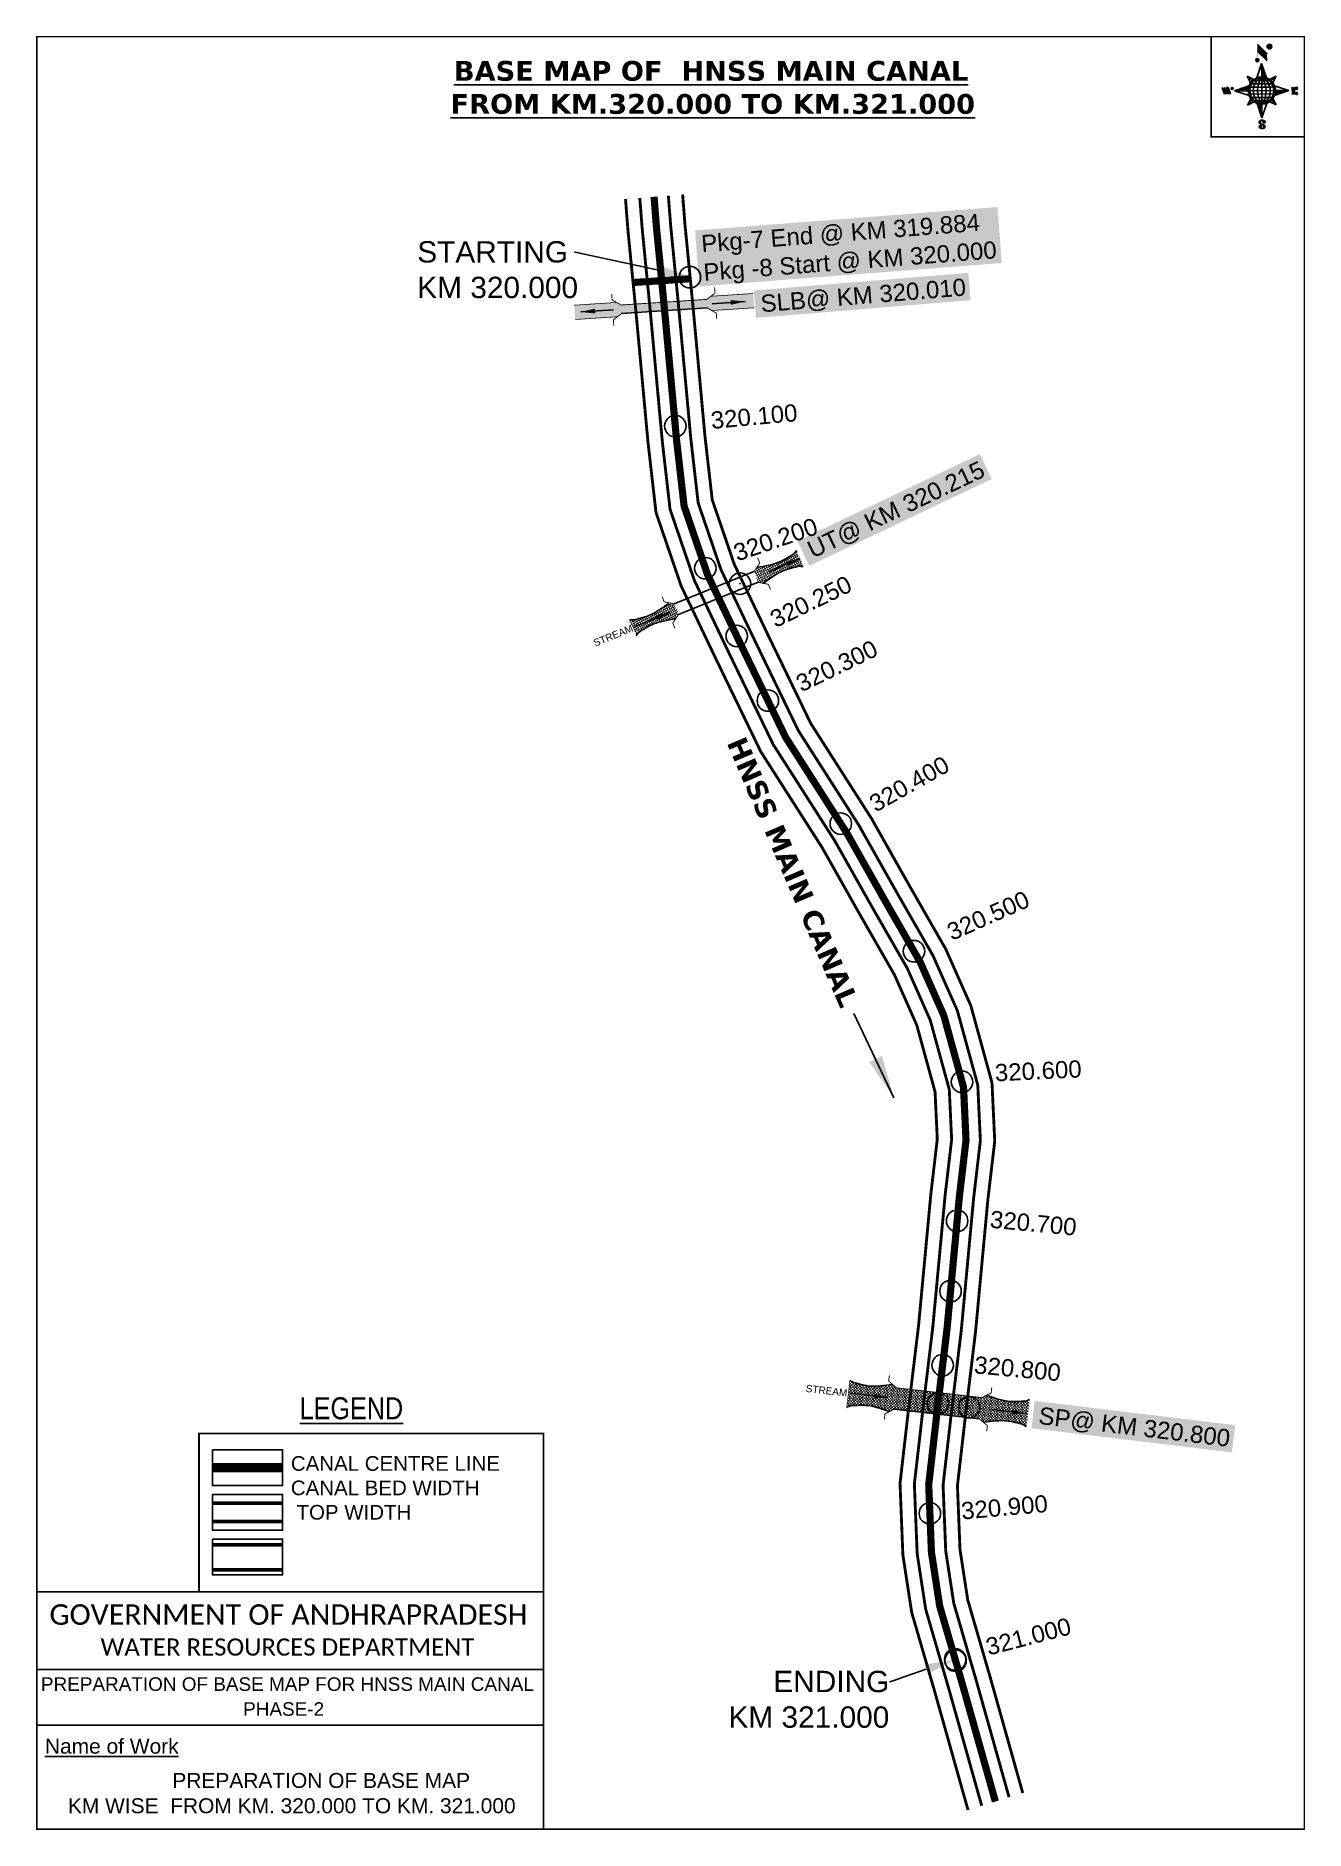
# Model space of a CAD drawing. Header units: inches. Extents: x 789251 to 790137, y 1571691 to 1572943.
import ezdxf
from ezdxf import colors
from ezdxf.entities.mleader import LeaderData, LeaderLine
from ezdxf.enums import TextEntityAlignment as Align
from ezdxf.math import Vec2, Vec3

# ---------------------------------------------------------------- set-up
doc = ezdxf.new("R2010")
doc.units = ezdxf.units.IN
doc.header["$LTSCALE"] = 15
doc.header["$MEASUREMENT"] = 0
doc.header["$PDMODE"] = 32
doc.header["$PDSIZE"] = 15
doc.linetypes.add('ACAD_ISO02W100', pattern=[15, 12, -3])
doc.linetypes.add('HIDDEN2', pattern=[0.1875, 0.125, -0.0625])
for name, color, linetype in [('AQUADUCT', 1, 'Continuous'), ('bord', 1, 'Continuous'), ('CANAL1', 7, 'Continuous'), ('CSMark', 72, 'Continuous'), ('DCBMS', 232, 'Continuous'), ('PAGE', 7, 'Continuous'), ('STRUCTURE', 5, 'Continuous'), ('TEXT', 6, 'Continuous')]:
    doc.layers.add(name, color=color, linetype=linetype)
doc.styles.add('ARIALN', font='ARIALN.TTF')
doc.styles.get("Standard").update_dxf_attribs({"font": 'arial.ttf'})
doc.dimstyles.get("Standard").update_dxf_attribs({"dimtxt": 20, "dimasz": 0.18, "dimexe": 0.18, "dimexo": 0.0625, "dimgap": 0.09, "dimtad": 0, "dimtih": 1, "dimtoh": 1, "dimdec": 4, "dimzin": 0, "dimdsep": 46, "dimtxsty": 'Standard', "dimcen": 0.09, "dimadec": 0, "dimazin": 0, "dimtfac": 1, "dimtdec": 4, "dimtofl": 0, "dimtmove": 0, "dimatfit": 3, "dimfxl": 1, "dimtolj": 1, "dimtzin": 0, "dimarcsym": 0})
pattern_1 = [(267.2971131487395, (-8720374.9383359, 50637915.13839893), (10.53672553373347, -0.4974314379093613), [])]
pattern_2 = [(357.2971131487395, (-8720374.9383359, 50637915.13839893), (0.4974314379093601, 10.53672553373348), [])]

# ---------------------------------------------------------------- blocks, each defined once
blk = doc.blocks.new('*X26')
at = {"color": 0, "linetype": 'Continuous'}
for p, q in [((6321.563175437702, 239.2074203663178), (6322.581924588794, 240.2261695174094)), ((6321.571094283617, 239.3921159075293), (6322.524536642279, 240.3455582661906)), ((6321.579013129532, 239.5768114487408), (6322.467148695763, 240.4649470149719)), ((6321.586931975447, 239.7615069899523), (6322.409760749248, 240.5843357637531)), ((6321.594850821361, 239.9462025311638), (6322.352372802732, 240.7037245125344)), ((6321.602769667276, 240.1308980723753), (6322.294984856217, 240.8231132613157)), ((6321.610688513191, 240.3155936135868), (6322.322610836808, 241.0275159372032)), ((6321.618607359106, 240.5002891547983), (6322.339575221931, 241.2212570176224)), ((6321.670405508729, 239.1378737420482), (6322.639312535309, 240.1067807686281)), ((6321.756101028845, 239.046792566867), (6322.694551492757, 239.9852430307802)), ((6321.767025283511, 240.8254837745006), (6322.356539607053, 241.4149980980416)), ((6321.841796548961, 238.9557113916858), (6322.784401525116, 239.8983163678416)), ((6321.927492069076, 238.8646302165046), (6322.874251557474, 239.8113897049031)), ((6322.013187589191, 238.7735490413234), (6322.964101589832, 239.7244630419646)), ((6322.075863133939, 241.3110983202248), (6322.373503992176, 241.6087391784607)), ((6322.098883109306, 238.6824678661422), (6323.053951622191, 239.637536379026)), ((6322.184578629423, 238.591386690961), (6323.143801654548, 239.5506097160875)), ((6322.270274149538, 238.5003055157798), (6323.233651686906, 239.463683053149)), ((6322.405772691616, 238.4590273625623), (6323.316199320379, 239.3694539913255)), ((6322.536564177177, 238.4130421528257), (6323.436926723143, 239.3134046987925)), ((6322.667355662737, 238.3670569430892), (6323.557654125907, 239.2573554062594)), ((6322.798147148297, 238.3210717333527), (6323.67838152867, 239.2013061137264)), ((6322.928938633857, 238.2750865236161), (6323.799108931434, 239.1452568211934)), ((6323.059730119417, 238.2291013138795), (6323.919836334197, 239.0892075286604)), ((6323.190521604977, 238.183116104143), (6324.040563736961, 239.0331582361274)), ((6323.334898284248, 238.1507160881169), (6324.161291139725, 238.9771089435944)), ((6323.500484499982, 238.1395256085544), (6324.282018542488, 238.9210596510615)), ((6323.666070715716, 238.1283351289918), (6324.389078986148, 238.8513433994243)), ((6323.83165693145, 238.1171446494292), (6324.558435473549, 238.8439231915289)), ((6324.097210919775, 238.2059219424567), (6324.727791960951, 238.8365029836336)), ((6324.341779298861, 238.2737136262468), (6324.897148448353, 238.8290827757383)), ((6324.586347677948, 238.341505310037), (6325.066504935754, 238.821662567843)), ((6324.830916057034, 238.4092969938271), (6325.235861423155, 238.8142423599477)), ((6325.075484436121, 238.4770886776172), (6325.405217910557, 238.8068221520524)), ((6325.401209342145, 238.6260368883443), (6325.574574397958, 238.7994019441571))]:
    blk.add_line(p, q, dxfattribs=at)
blk = doc.blocks.new('*X25')
at = {"color": 0, "linetype": 'Continuous'}
for p, q in [((6324.425409812192, 240.3018877878409), (6324.530098087213, 240.4065760628617)), ((6324.560821561592, 240.2605228419445), (6324.762767368324, 240.4624686486762)), ((6324.696233310992, 240.2191578960481), (6324.995436649435, 240.5183612344908)), ((6324.831645060392, 240.1777929501517), (6325.228105930546, 240.5742538203053)), ((6324.967056809793, 240.1364280042552), (6325.451206401633, 240.6205775960956)), ((6325.102468559193, 240.0950630583588), (6325.626700194168, 240.619294693334)), ((6325.231508829004, 240.0473266328736), (6325.802193986703, 240.6180117905725)), ((6325.335045025791, 239.9740861343645), (6325.976788801136, 240.6158299097086)), ((6325.438581222579, 239.9008456358553), (6326.100204563527, 240.5624689768027)), ((6325.542117419366, 239.8276051373462), (6326.223620325917, 240.5091080438968)), ((6325.645653616154, 239.754364638837), (6326.347036088308, 240.455747110991)), ((6325.749189812941, 239.6811241403279), (6326.470451850699, 240.4023861780851)), ((6325.852726009729, 239.6078836418188), (6326.593867613089, 240.3490252451792)), ((6325.951486090436, 239.5298670272285), (6326.71728337548, 240.2956643122733)), ((6326.036566250415, 239.4381704919113), (6326.840699137871, 240.2423033793674)), ((6326.121646410395, 239.346473956594), (6326.964114900262, 240.1889424464615)), ((6326.206726570374, 239.2547774212767), (6327.055858370612, 240.1039092215148)), ((6326.291806730354, 239.1630808859595), (6327.135785134496, 240.0070592901021)), ((6326.376886890333, 239.0713843506422), (6327.21571189838, 239.9102093586895)), ((6326.461967050313, 238.9796878153249), (6327.295638662264, 239.8133594272769)), ((6326.547047210292, 238.8879912800077), (6327.375565426148, 239.7165094958642)), ((6326.632127370272, 238.7962947446904), (6327.455492190032, 239.6196595644516)), ((6326.717207530251, 238.7045982093731), (6327.535418953916, 239.5228096330389)), ((6326.788410008449, 236.4777036487165), (6327.354219516036, 237.0435131563033)), ((6326.792225928501, 238.6028399123283), (6327.6153457178, 239.4259597016263)), ((6326.838137672734, 238.4719749612643), (6327.695272481684, 239.3291097702136)), ((6326.884049416966, 238.3411100102004), (6327.775199245568, 239.2322598388009)), ((6326.916746160023, 236.7828164955863), (6327.582476853365, 237.4485471889285)), ((6326.9299611612, 238.2102450591364), (6327.853734496604, 239.1340183945408)), ((6326.975872905432, 238.0793801080725), (6327.849127438164, 238.952634640804)), ((6327.003134980726, 237.9298654880686), (6327.844520379724, 238.7712508870673)), ((6327.012515933215, 237.7624697452613), (6327.839913321284, 238.5898671333306)), ((6327.021896885704, 237.5950740024541), (6327.835306262844, 238.4084833795939)), ((6327.031277838193, 237.4276782596467), (6327.830699204404, 238.2270996258572)), ((6327.040658790683, 237.2602825168395), (6327.826092145964, 238.0457158721205)), ((6327.045082311595, 237.087929342456), (6327.810734190693, 237.8535812215537))]:
    blk.add_line(p, q, dxfattribs=at)
blk = doc.blocks.new('H')
at = {"layer": 'bord', "extrusion": (0.0004278845142637609, 0.00479197890903182, 0.9999884268595202)}
h = blk.add_hatch(dxfattribs=at)
h.set_pattern_fill('LINE', color=8, scale=84.38768555040302, angle=-2.702886851260515, style=0)
h.set_pattern_definition(pattern_2)
h.paths.add_polyline_path([(-492.4668010775931, 785.5898788240738, -0.090992046448718), (-447.9625593584497, 775.2324968557805), (-486.4976985411486, 912.0312741750386)])
h = blk.add_hatch(dxfattribs=at)
h.set_pattern_fill('LINE', color=8, scale=84.38768555040302, angle=-92.70288685126052, style=0)
h.set_pattern_definition(pattern_1)
h.paths.add_polyline_path([(-624.8772989658173, 665.1175860036165, -0.09099204644210665), (-614.5199170010164, 709.6218277204316), (-751.3186943142209, 671.0866885515861)])
h = blk.add_hatch(dxfattribs=at)
h.set_pattern_fill('LINE', color=8, scale=84.38768555040302, angle=-2.702886851260515, style=0)
h.set_pattern_definition(pattern_2)
h.paths.add_polyline_path([(-504.4050061509479, 532.7070881242398, -0.090992046448718), (-548.909247870557, 543.064470092766), (-510.3741086877417, 406.2656927765347)])
h = blk.add_hatch(dxfattribs=at)
h.set_pattern_fill('LINE', color=8, scale=84.38768555040302, angle=-92.70288685126052, style=0)
h.set_pattern_definition(pattern_1)
h.paths.add_polyline_path([(-245.5531129193259, 647.210278397426), (-371.9945082624909, 653.17938094493, -0.09099204644878103), (-382.3518902289215, 608.6751392250881)])
at = {"layer": 'bord', "extrusion": (0.0004278845142637604, 0.00479197890903182, 0.9999884268595203)}
for p, q in [((-519.3860571105615, 1020.408509141766, -1216.824464901347), (-434.678793075087, 927.3084467682056, -1216.414571548796)), ((-516.2384251924814, 1087.08582315594, -1217.145331720205), (-431.5311611755169, 993.9857607749291, -1216.735438367611)), ((-538.2690597721958, 773.6536562892143, -1215.633927328097), (-487.0181812191731, 906.212239655666, -1216.291082326422)), ((-487.0181812191731, 906.212239655666, -1216.291082326422), (-492.9870239489828, 779.7722960542887, -1215.682623766277)), ((-487.0181812191731, 906.212239655666, -1216.291082326422), (-448.4827650671941, 769.4150330077391, -1215.652034309381)), ((-864.6667208376457, 700.9117660832126, -1215.145683569252), (-846.8602190883248, 637.7003116968554, -1214.850391321915)), ((-846.885899517627, 700.0723706756253, -1215.149269383754), (-829.079397758178, 636.8609162860084, -1214.853977136408)), ((-829.1050781964441, 699.2329752675723, -1215.152855198257), (-811.2985764592304, 636.0215208844747, -1214.857562950931)), ((-829.1050781964441, 699.2329752675723, -1215.152855198257), (-811.3242568973801, 698.393579858588, -1215.156441012743)), ((-811.3242568973801, 698.393579858588, -1215.156441012743), (-793.5177551378147, 635.1821254740935, -1214.861148765422)), ((-751.8386587080895, 665.2704204607289, -1215.023166955395), (-615.0399729244527, 703.8051171880215, -1215.266361263119)), ((-626.736305744329, 793.7732813858893, -1215.692487060367), (-566.811349663476, 760.1895317081362, -1215.557193835181)), ((-626.736305744329, 793.7732813858893, -1215.692487060367), (-584.1428260545363, 746.9596384149045, -1215.486379775655)), ((-598.946746484784, 730.9517588270828, -1215.4033350249), (-626.736305744329, 793.7732813858893, -1215.692487060367)), ((-421.3357812265749, 753.3219341966324, -1215.586531535218), (-358.5136001041974, 781.1110481221694, -1215.746578873753)), ((-358.5136001041974, 781.1110481221694, -1215.746578873753), (-405.3276889660046, 738.5181495659053, -1215.522440984547)), ((-358.5136001041974, 781.1110481221694, -1215.746578873753), (-392.0976094479556, 721.1868434431963, -1215.445049781629)), ((-378.6332729603746, 692.6448510554619, -1215.314036820931), (-246.0730746499612, 641.3942844460253, -1215.12516345687)), ((-213.4791469212505, 669.2951450282708, -1215.272811938016), (-216.710715676134, 600.8397693103179, -1214.943388670676)), ((-751.8386587080895, 665.2704204607289, -1215.023166955395), (-625.3972626964678, 659.3013864478562, -1215.048666080719)), ((-619.2784603905748, 614.0198538512923, -1214.834293591338), (-751.8386587080895, 665.2704204607289, -1215.023166955395)), ((-639.398133254319, 525.5536567845847, -1214.401751538512), (-605.8141239105607, 585.4778614635579, -1214.703280630637)), ((-639.398133254319, 525.5536567845847, -1214.401751538512), (-592.5840443923953, 568.1465553403832, -1214.625889427719)), ((-576.5759521321743, 553.3427707091905, -1214.561798877043), (-639.398133254319, 525.5536567845847, -1214.401751538512)), ((-510.8935521394596, 400.4524652508553, -1213.857248085843), (-549.4289682914387, 537.2496718976181, -1214.496296102879)), ((-459.6426735860878, 533.0110486173071, -1214.514403084168), (-510.8935521394596, 400.4524652508553, -1213.857248085843)), ((-504.9247094094171, 526.8924088519998, -1214.465706645989), (-510.8935521394596, 400.4524652508553, -1213.857248085843)), ((-371.1754276144202, 512.8914235194679, -1214.455843351893), (-431.1003836950404, 546.475173198618, -1214.591136577086)), ((-371.1754276144202, 512.8914235194679, -1214.455843351893), (-413.7689073036308, 559.7050664918497, -1214.661950636613)), ((-398.9649868734996, 575.7129460782744, -1214.74499538736), (-371.1754276144202, 512.8914235194679, -1214.455843351893)), ((-246.0730746499612, 641.3942844460253, -1215.12516345687), (-382.8717604242847, 602.859587718267, -1214.881969149149)), ((-372.5144706616993, 647.363318458898, -1215.099664331546), (-246.0730746499612, 641.3942844460253, -1215.12516345687)), ((-197.1518122339039, 599.9164343632292, -1214.947333066632), (-193.9202434780891, 668.3718100786209, -1215.276756333961))]:
    blk.add_line(p, q, dxfattribs=at)
at = {"layer": 'bord', "color": 8, "linetype": 'ByBlock', "extrusion": (0.0004278845142637604, 0.00479197890903182, 0.9999884268595203)}
for p, q in [((-375.037429585529, 679.1629559395369, -1215.250969739694), (-619.8901498829364, 690.7217333998997, -1215.201589898729)), ((-386.4701403837535, 711.3830894059502, -1215.400477790083), (-605.4730712235323, 721.7215742594562, -1215.35631111762)), ((-410.8462962137419, 744.2142448802479, -1215.547375515144), (-578.1125475389999, 752.110393114388, -1215.51364266185)), ((-492.9872379411827, 779.772306161467, -1215.682623723144), (-504.9247094094171, 526.8924088519998, -1214.465706645989)), ((-372.5145726100891, 647.3634304928128, -1215.099664824794), (-625.3973747401615, 659.3012845208868, -1215.048665544341)), ((-378.0217974673142, 615.9429816137999, -1214.946740470406), (-622.87451776542, 627.5017590741627, -1214.897360629442)), ((-392.4388761268347, 584.9431407540105, -1214.792019251512), (-611.441806967312, 595.2816256079823, -1214.747852579053)), ((-419.7993998112506, 554.5543218990788, -1214.634687707282), (-587.06565113744, 562.4504701336846, -1214.600954853988))]:
    blk.add_line(p, q, dxfattribs=at)
at = {"layer": 'bord', "extrusion": (0.0004278845142637604, 0.00479197890903182, 0.9999884268595203)}
for points, const_width, elevation in [([(-522.0131121619479, 959.550775259228), (-515.7175743466119, 1092.906934415961)], 1.60540055982536, -1212.142843617219), ([(-434.158262363472, 933.1277235058805), (-427.8627245295095, 1066.483882669366)], 1.60540055982536, -1212.142843617219), ([(-870.0736340994383, 707.00824508073), (-846.3658724653925, 705.889038352192)], 0.6421602239301444, -1212.142843617219), ([(-828.5594987093612, 642.676858191162), (-820.953748198869, 677.9586989512691)], 0.6421602239301444, -1212.142843617223), ([(-792.9978562549747, 640.9980480956772), (-781.589230506466, 693.9208092413096)], 0.6421602239301444, -1212.142843617218), ([(-222.7385766651839, 675.5731321041832), (-173.8413183107752, 673.2647682324088)], 0.7063762463231584, -1212.142843617221), ([(-828.5594987093612, 642.6768581911618), (-855.2307305332708, 643.935965762368)], 0.6421602239301444, -1212.142843617219), ([(-810.7786774830411, 641.8374531447001), (-784.1074456587239, 640.5783455765209)], 0.6421602239301444, -1212.142843617222), ([(-177.0730277270245, 604.8086065300355), (-225.9702860934822, 607.1169704015771)], 0.7063762463231584, -1212.142843617222), ([(-194.785239975681, 644.8497587676384), (-185.0057882997701, 644.3880859934699)], 0.7063762463231584, -1212.14284361722)]:
    blk.add_lwpolyline(points, dxfattribs=dict(at, const_width=const_width, elevation=elevation))
for points, const_width, elevation in [([(-413.6616245851993, 1073.140134249887, 1), (-397.6117714248124, 1057.729118476532, 1)], 22.25077962579039, -1212.14284361722), ([(-530.3419430367337, 949.5474510251247, 1), (-519.6420409089901, 939.2734405104861, 1)], 14.83385308386026, -1212.142843617223), ([(-775.9087905502321, 696.5833098740303, 1), (-769.4888492682775, 690.418903565154, 1)], 8.900311850316152, -1212.142843617216), ([(-180.1423226412179, 617.9784816729323, 1), (-173.0803872516442, 611.1976347345654, 1)], 9.790343035347762, -1212.142843617219), ([(-177.8339587833615, 666.8757400336997, 1), (-170.7720233739972, 660.0948930920731, 1)], 9.790343035347762, -1212.142843617223), ([(-489.8397168474219, 361.7280028313068, 1), (-498.0671858660056, 369.1142257457323, 1)], 11.05656073458609, -1212.142843617215), ([(-525.1949096693778, 321.5505605205689, 1), (-533.4223786795214, 328.9367834347616, 1)], 11.05656073458609, -1212.142843617218)]:
    blk.add_lwpolyline(points, format="xyb", close=True, dxfattribs=dict(at, const_width=const_width, elevation=elevation))
for points, elevation in [([(-537.0436544864716, 317.3909783906986), (-530.686771839954, 310.4778530870033), (-519.7848077441001, 306.8033377354246), (-504.8555995545785, 306.8996049665207), (-493.8614930827366, 309.9751672386152), (-486.3299612487816, 317.6739007300386), (-486.5193926708707, 325.7780890813514), (-490.6180678635317, 333.2605072774198), (-493.5031616341619, 336.2254691210802), (-502.816804350885, 340.8534958871466), (-522.4580017436219, 347.2728260433129), (-530.4257294404489, 351.5824209563287), (-533.6858260648524, 354.5525017987891), (-537.4013079778782, 362.629807892173), (-536.9549017110166, 373.3508360361672), (-530.0284934418471, 380.6827556172281), (-520.0052991440441, 384.0716307398478), (-503.5000552259427, 384.2213990291513), (-492.5323047870551, 379.8708521119993), (-487.1463343054379, 373.2710396641844)], -1212.142843617219), ([(-522.4539065143929, 347.5728294925347), (-526.1949835211592, 353.7751140225195), (-527.7518298353394, 360.6227161141025), (-527.9156661629893, 370.6019260344024), (-525.8991041315983, 375.4503632916039), (-521.3202371541029, 381.1640017041664), (-514.5251386848048, 384.3718976443916)], -1212.142843617221), ([(-504.8555995545785, 306.8996049665207), (-499.0047943263154, 312.3708361831504), (-496.9585419834797, 319.3942984564654), (-497.4612851235933, 326.5275708001649), (-501.2415295758961, 335.3559093211365), (-509.2361390522836, 343.1915685721062)], -1212.142843617219)]:
    blk.add_lwpolyline(points, dxfattribs=dict(at, elevation=elevation))
for centre, radius in [((-405.6366979898718, 1065.434626361347, -1212.142843617228), 22.25077962579068), ((-524.9919919744626, 944.4104457636145, -1212.142843617225), 14.83385308386045), ((-772.6988199003781, 693.5011067149355, -1212.142843617225), 8.900311850316273), ((-498.4359036135794, 659.1484834742021, -1212.142843617229), 126.5822129822759), ((-176.6113549475952, 614.5880582008385, -1212.142843617227), 9.7903430353479), ((-174.3029910778062, 663.4853165630027, -1212.142843617225), 9.7903430353479), ((-493.9534513636986, 365.4211142832808, -1212.142843617226), 11.05656073458623), ((-529.3086441806488, 325.2436719765011, -1212.142843617227), 11.05656073458623)]:
    blk.add_circle(centre, radius, dxfattribs=at)
at = {"layer": 'bord', "color": 8, "linetype": 'ByBlock', "extrusion": (0.0004278845142637604, 0.00479197890903182, 0.9999884268595203)}
for centre, radius, start, end in [((-481.5018944916621, 658.3490694805806, -1212.142843617225), 127.7124113124745, 94.925359787212, 259.6690604518324), ((-436.7958279077627, 656.2386032006533, -1212.142843617224), 140.8227119427793, 113.2864437035868, 241.3079765329169), ((-315.8862391595549, 650.5307512261786, -1212.142843617227), 222.3100112361417, 142.5891607921548, 212.0052594442485), ((-560.0761933124097, 662.0583738566748, -1212.142843617224), 140.8227119427793, 293.2864437035868, 61.30797653291689), ((-680.9857820597445, 667.7662258302183, -1212.142843617228), 222.3100112361417, 322.5891607921548, 32.00525944424854), ((-515.3701267285685, 659.9479075753505, -1212.142843617227), 127.7124113124745, 274.925359787212, 79.66906045183244)]:
    blk.add_arc(centre, radius, start, end, dxfattribs=at)
at = {"layer": 'bord', "extrusion": (0.0004278845142637604, 0.00479197890903182, 0.9999884268595203)}
for points in [[(-515.7175743148887, 1092.906934417125, -1212.142843617227), (-431.0104934413977, 999.8058030862261, -1212.142843617227), (-518.8653432401063, 1026.22885483189, -1212.142843617227), (-434.1582623484545, 933.1277235084416, -1212.142843617227)], [(-864.1466936911305, 706.7284433981881, -1212.142843617225), (-846.3658724649268, 705.889038353589, -1212.142843617225), (-846.34031992468, 643.5162632348297, -1212.142843617225), (-828.5594986876497, 642.6768581867381, -1212.142843617225)], [(-828.5850512369768, 705.049633307593, -1212.142843617229), (-810.804230031204, 704.2102282608984, -1212.142843617229), (-810.778677482168, 641.8374531481927, -1212.142843617229), (-792.9978562541016, 640.9980480994025, -1212.142843617229)], [(-193.4002216503151, 674.1881137788835, -1212.142843617225), (-196.6319310673212, 605.7319520774413, -1212.142843617225), (-212.9591249906118, 675.1114593302475, -1212.142843617225), (-216.1908344065701, 606.6552976257785, -1212.142843617225)]]:
    blk.add_solid(points, dxfattribs=at)
at = {"layer": 'bord', "extrusion": (0.0004278845142637604, 0.00479197890903182, 0.9999884268595203), "xscale": 7.977342409717546, "yscale": 7.977342408231451, "zscale": 7.977342408476333, "rotation": 138.0840426661453}
for name, p in [('*X25', (38300.50170925955, -31929.38484708802, -1212.14284361722)), ('*X26', (38314.39702652739, -31950.87734303279, -1212.142843617221))]:
    blk.add_blockref(name, p, dxfattribs=at)
blk = doc.blocks.new('UT')
at = {"layer": 'STRUCTURE'}
h = blk.add_hatch(dxfattribs=at)
h.set_pattern_fill('DASH', color=150, scale=7.999999999999998, angle=-39.62775206685995, style=0)
h.set_pattern_definition([(320.37224793314, (-4370.464045089087, -6260.881149863359), (1.408001531132492, 0.1324072820072919), [0.9999999999999998, -0.9999999999999998])])
h.paths.add_polyline_path([(765162.9675066409, 1700681.885966053), (765165.5706946704, 1700680.616418319), (765167.2115574566, 1700680.268093512), (765169.1204505624, 1700680.006090325), (765172.4158343371, 1700679.627599867), (765176.4119631688, 1700679.345266073), (765179.5041916154, 1700679.470832215), (765183.0623928958, 1700679.941976878), (765187.653863331, 1700680.880728189), (765188.8854408305, 1700681.172290679), (765193.0594222734, 1700682.222896261), (765196.0594222734, 1700680.222896261), (765196.0594222732, 1700672.222896261), (765193.059422273, 1700670.222896261), (765190.5057321201, 1700670.796857346), (765188.1290725247, 1700671.306258218), (765185.4941448105, 1700671.815650651), (765183.6163483107, 1700672.12764564), (765180.9986007552, 1700672.46166047), (765180.3290960666, 1700672.523134715), (765178.4873260654, 1700672.631123998), (765176.6762091704, 1700672.636509361), (765174.5831391418, 1700672.500406373), (765172.534028191, 1700672.254105192), (765170.4159507004, 1700671.954846333), (765168.4528082367, 1700671.66088667), (765166.101004961, 1700671.20675446), (765164.9649718658, 1700670.843101195), (765162.9701249787, 1700669.702226759)])
h.paths.add_polyline_path([(765259.0594222734, 1700682.22289626), (765256.0594222734, 1700680.22289626), (765256.0594222732, 1700672.22289626), (765259.0594222732, 1700670.22289626), (765261.9351070337, 1700670.954361328), (765264.4002490969, 1700671.550062475), (765266.3788792096, 1700671.989210923), (765269.093032495, 1700672.510050664), (765272.6518334274, 1700672.97822495), (765276.0687944656, 1700673.093904169), (765278.5781092133, 1700672.933545554), (765281.1683763347, 1700672.653460775), (765283.8680040132, 1700672.3279393), (765286.4420291914, 1700671.859000532), (765287.9990189318, 1700671.256817373), (765289.1513379057, 1700670.559826468), (765289.1487195679, 1700682.743565763), (765287.5893077053, 1700681.791647122), (765285.7373813264, 1700681.170064355), (765283.0007571635, 1700680.681356852), (765281.1888035367, 1700680.417637402), (765276.6898998322, 1700679.872435108), (765272.6690061819, 1700679.859315587), (765268.7030904231, 1700680.287947755), (765264.817948322, 1700680.971872088), (765261.162969874, 1700681.748857019)])
at = {"layer": 'STRUCTURE', "color": 150, "const_width": 0.6280741461245082}
for points in [[(765190.0594222734, 1700688.222896261), (765190.0594222734, 1700684.222896261), (765196.0594222734, 1700680.222896261), (765256.0594222734, 1700680.22289626), (765262.0594222734, 1700684.22289626), (765262.0594222734, 1700688.22289626)], [(765190.0594222732, 1700664.222896261), (765190.0594222732, 1700668.222896261), (765196.0594222732, 1700672.222896261), (765256.0594222732, 1700672.22289626), (765262.0594222732, 1700668.22289626), (765262.0594222732, 1700664.22289626)]]:
    blk.add_lwpolyline(points, dxfattribs=at)
at = {"layer": 'STRUCTURE', "color": 150}
for points in [[(765196.0594222734, 1700680.222896261), (765256.0594222734, 1700680.22289626)], [(765196.0594222732, 1700672.222896261), (765256.0594222732, 1700672.22289626)], [(765196.0594222732, 1700672.222896261), (765256.0594222732, 1700672.22289626)]]:
    blk.add_lwpolyline(points, dxfattribs=at)
at = {"layer": 'STRUCTURE', "color": 0}
blk.add_circle((765226.0594222733, 1700676.222896261), 1.88981828804203, dxfattribs=at)
at = {"layer": 'STRUCTURE', "color": 150}
for points in [[(765162.9675066409, 1700681.885966053), (765164.358628801, 1700681.068441708), (765167.8770977717, 1700680.169164927), (765171.232134209, 1700679.760402754), (765176.060009073, 1700679.351640581), (765184.7336071001, 1700680.250917361), (765193.0594222735, 1700682.222896261)], [(765289.1487195679, 1700682.743565763), (765287.7814574724, 1700681.886733643), (765284.290041913, 1700680.887563977), (765280.948015412, 1700680.383366718), (765276.1337485436, 1700679.837201234), (765267.4380478043, 1700680.488960477), (765259.0594222734, 1700682.22289626)], [(765162.9701249787, 1700669.702226759), (765164.3373870743, 1700670.559058879), (765167.8288026336, 1700671.558228544), (765171.1708291346, 1700672.062425803), (765175.985096003, 1700672.608591288), (765184.6807967423, 1700671.956832044), (765193.0594222732, 1700670.222896261)], [(765289.1513379057, 1700670.559826468), (765287.7602157457, 1700671.377350814), (765284.2417467749, 1700672.276627594), (765280.8867103376, 1700672.685389768), (765276.0588354736, 1700673.09415194), (765267.3852374465, 1700672.19487516), (765259.0594222731, 1700670.22289626)]]:
    blk.add_spline(points, degree=3, dxfattribs=at)
at = {"layer": 'STRUCTURE', "color": 0}
blk.add_text('STREAM', height=5, dxfattribs=at).set_placement((765148.2464563532, 1700675.806984554), align=Align.MIDDLE_CENTER)
for points in [[(765190.8848369633, 1700675.966282922), (765164.2099887003, 1700675.833849112)], [(765289.2568244911, 1700676.692727373), (765265.4033313843, 1700676.382461722)]]:
    blk.add_leader(points, dimstyle='Standard', override={"dimasz": 10, "dimgap": 0.09, "dimtad": 0}, dxfattribs=at)
blk = doc.blocks.new('SLB')
at = {"layer": 'STRUCTURE'}
h = blk.add_hatch(dxfattribs=at)
h.set_pattern_fill('DOTS', color=6, scale=20, angle=320.3722479339738, style=0)
h.set_pattern_definition([(320.3722479339738, (-159.4326987297973, -72.95644191955216), (1.278624159801223, 0.5641323053793466), [0, -1.25])])
h.paths.add_polyline_path([(769699.5186717048, 1706871.072614055), (769699.5186717047, 1706861.072614055), (769729.1055765299, 1706861.072614055), (769732.1055765299, 1706863.072614055), (769792.1055765299, 1706863.072614054), (769795.1055765299, 1706861.072614054), (769824.692481355, 1706861.072614054), (769824.6924813552, 1706871.072614054), (769795.10557653, 1706871.072614054), (769792.10557653, 1706869.072614054), (769732.10557653, 1706869.072614055), (769729.10557653, 1706871.072614055)])
at = {"layer": 'STRUCTURE', "color": 6, "const_width": 0.6280741461245082}
for points in [[(769726.10557653, 1706877.072614055), (769726.10557653, 1706873.072614055), (769732.10557653, 1706869.072614055), (769792.10557653, 1706869.072614054), (769798.10557653, 1706873.072614054), (769798.10557653, 1706877.072614054)], [(769726.1055765299, 1706855.072614055), (769726.1055765299, 1706859.072614055), (769732.1055765299, 1706863.072614055), (769792.1055765299, 1706863.072614054), (769798.1055765299, 1706859.072614054), (769798.1055765299, 1706855.072614054)]]:
    blk.add_lwpolyline(points, dxfattribs=at)
at = {"layer": 'STRUCTURE', "color": 6, "linetype": 'ACAD_ISO02W100', "ltscale": 0.5, "const_width": 0.5}
for points in [[(769699.5186717048, 1706871.072614055), (769729.10557653, 1706871.072614055)], [(769795.10557653, 1706871.072614054), (769824.6924813552, 1706871.072614054)], [(769699.5186717047, 1706861.072614055), (769729.1055765299, 1706861.072614055)], [(769795.1055765299, 1706861.072614054), (769824.692481355, 1706861.072614054)]]:
    blk.add_lwpolyline(points, dxfattribs=at)
at = {"layer": 'STRUCTURE', "color": 6}
blk.add_lwpolyline([(769732.1055765299, 1706863.072614055), (769792.1055765299, 1706863.072614054)], dxfattribs=at)
blk.add_lwpolyline([(769732.1055765299, 1706863.072614055), (769792.1055765299, 1706863.072614054)], dxfattribs=at)
at = {"layer": 'STRUCTURE', "color": 0}
blk.add_circle((769762.10557653, 1706866.072614054), 1.244237561477348, dxfattribs=at)
for points in [[(769703.7546974146, 1706866.04706475), (769726.6638708343, 1706866.04706475)], [(769818.6333223742, 1706865.844362141), (769795.7241489545, 1706865.844362142)]]:
    blk.add_leader(points, dimstyle='Standard', override={"dimasz": 10, "dimgap": 0.09, "dimtad": 0}, dxfattribs=at)
blk = doc.blocks.new('SP')
at = {"layer": 'STRUCTURE'}
h = blk.add_hatch(dxfattribs=at)
h.set_pattern_fill('DASH', color=256, scale=8, style=0)
h.set_pattern_definition([(0, (0, 0), (1, 1), [1, -1])])
edge = h.paths.add_edge_path()
edge.add_spline(control_points=[(769825.6998846318, 1706742.149716115), (769825.2538849328, 1706741.843835173), (769823.8040903579, 1706740.84951941), (769820.9116115965, 1706740.271124796), (769817.0237254978, 1706739.724816793), (769811.4058651323, 1706738.909695662), (769803.9999883493, 1706739.727929385), (769798.3893081942, 1706740.999362314), (769795.6105873373, 1706741.629046613)], knot_values=[0, 0, 0, 0, 1.613557225511201, 5.245130249365884, 8.62497580946186, 13.47012412667009, 22.1902159530602, 30.74637742218671, 30.74637742218671, 30.74637742218671, 30.74637742218671], degree=3, periodic=0)
edge.add_line((769795.6105873375, 1706741.629046612), (769792.6105873379, 1706739.629046612))
edge.add_line((769792.6105873379, 1706739.629046612), (769732.6105873376, 1706739.629046612))
edge.add_line((769732.6105873376, 1706739.629046612), (769729.6105873374, 1706741.629046612))
edge.add_spline(control_points=[(769729.6105873374, 1706741.629046612), (769726.8509375289, 1706740.920438928), (769721.2787648587, 1706739.489647107), (769713.899210699, 1706738.460716713), (769708.2604048095, 1706739.11542709), (769704.3585304887, 1706739.550728751), (769701.4507450095, 1706740.04646792), (769699.9732063155, 1706740.999068337), (769699.5186717048, 1706741.292116404)], knot_values=[0, 0, 0, 0, 8.556161469055684, 17.27625329548356, 22.12140161274031, 25.50124717275726, 29.13282019658805, 30.74637742212953, 30.74637742212953, 30.74637742212953, 30.74637742212953], degree=3, periodic=0)
edge.add_line((769699.5186717048, 1706741.292116404), (769699.5186717048, 1706722.106659352))
edge.add_spline(control_points=[(769699.5212900428, 1706722.10837711), (769699.9672897417, 1706722.414258052), (769701.4170843166, 1706723.408573815), (769704.3095630779, 1706723.986968429), (769708.1974491772, 1706724.533276432), (769713.8153095418, 1706725.348397563), (769721.2211863253, 1706724.530163841), (769726.8318664806, 1706723.258730911), (769729.6105873373, 1706722.629046612)], knot_values=[0, 0, 0, 0, 1.613557225511201, 5.245130249365884, 8.62497580946186, 13.47012412667009, 22.1902159530602, 30.74637742218671, 30.74637742218671, 30.74637742218671, 30.74637742218671], degree=3, periodic=0)
edge.add_line((769729.610587337, 1706722.629046612), (769732.6105873372, 1706724.629046612))
edge.add_line((769732.6105873372, 1706724.629046612), (769792.6105873372, 1706724.629046612))
edge.add_line((769792.6105873372, 1706724.629046612), (769795.6105873372, 1706722.629046612))
edge.add_spline(control_points=[(769795.6105873372, 1706722.629046612), (769798.3702371457, 1706723.337654297), (769803.9424098157, 1706724.768446117), (769811.3219639753, 1706725.797376512), (769816.9607698652, 1706725.142666135), (769820.8626441859, 1706724.707364474), (769823.7704296648, 1706724.211625304), (769825.247968359, 1706723.259024888), (769825.7025029698, 1706722.965976821)], knot_values=[0, 0, 0, 0, 8.556161469055684, 17.27625329548356, 22.12140161274031, 25.50124717275726, 29.13282019658805, 30.74637742212953, 30.74637742212953, 30.74637742212953, 30.74637742212953], degree=3, periodic=0)
edge.add_line((769825.7025029698, 1706722.965976821), (769825.6998846318, 1706742.149716115))
h.paths.add_polyline_path([(769764.1611842603, 1706732.129046612, -1), (769761.0599904143, 1706732.129046612, -1)], flags=0)
h.paths.add_polyline_path([(769761.0599904143, 1706732.129046612, 1), (769764.1611842603, 1706732.129046612, 1)], flags=16)
at = {"layer": 'STRUCTURE', "const_width": 0.6280741461245082}
for points in [[(769726.6105873373, 1706747.629046612), (769726.6105873373, 1706743.629046612), (769732.6105873373, 1706739.629046612), (769792.6105873373, 1706739.629046612), (769798.6105873373, 1706743.629046612), (769798.6105873373, 1706747.629046612)], [(769726.6105873373, 1706716.629046612), (769726.6105873373, 1706720.629046612), (769732.6105873373, 1706724.629046612), (769792.6105873373, 1706724.629046612), (769798.6105873373, 1706720.629046612), (769798.6105873373, 1706716.629046612)]]:
    blk.add_lwpolyline(points, dxfattribs=at)
at = {"layer": 'STRUCTURE', "color": 3}
blk.add_lwpolyline([(769732.6105873373, 1706724.629046612), (769792.6105873373, 1706724.629046612)], dxfattribs=at)
blk.add_lwpolyline([(769732.6105873373, 1706724.629046612), (769792.6105873373, 1706724.629046612)], dxfattribs=at)
at = {"layer": 'STRUCTURE', "color": 0}
blk.add_circle((769762.6105873373, 1706732.129046612), 1.550596922985278, dxfattribs=at)
at = {"layer": 'STRUCTURE'}
for points in [[(769699.5186717048, 1706741.292116404), (769700.9097938648, 1706740.474592058), (769704.4282628357, 1706739.575315278), (769707.783299273, 1706739.166553105), (769712.611174137, 1706738.757790932), (769721.284772164, 1706739.657067712), (769729.6105873374, 1706741.629046612)], [(769825.6998846318, 1706742.149716115), (769824.3326225362, 1706741.292883995), (769820.8412069769, 1706740.29371433), (769817.4991804758, 1706739.789517071), (769812.6849136075, 1706739.243351586), (769803.9892128682, 1706739.89511083), (769795.6105873373, 1706741.629046613)], [(769699.5212900428, 1706722.10837711), (769700.8885521383, 1706722.96520923), (769704.3799676977, 1706723.964378895), (769707.7219941987, 1706724.468576154), (769712.536261067, 1706725.014741639), (769721.2319618064, 1706724.362982395), (769729.6105873373, 1706722.629046612)], [(769825.7025029698, 1706722.965976821), (769824.3113808098, 1706723.783501166), (769820.7929118389, 1706724.682777947), (769817.4378754016, 1706725.09154012), (769812.6100005376, 1706725.500302293), (769803.9364025106, 1706724.601025512), (769795.6105873372, 1706722.629046612)]]:
    blk.add_spline(points, degree=3, dxfattribs=at)
at = {"layer": 'STRUCTURE', "color": 0}
blk.add_text('STREAM', height=5, dxfattribs=at).set_placement((769684.2926106098, 1706732.094091512), align=Align.MIDDLE_CENTER)
for points in [[(769727.4360020272, 1706732.129046612), (769700.7611537643, 1706732.129046612)], [(769824.3666876926, 1706732.129046612), (769800.5131945858, 1706732.129046612)]]:
    blk.add_leader(points, dimstyle='Standard', override={"dimasz": 10, "dimgap": 0.09, "dimtad": 0}, dxfattribs=at)

msp = doc.modelspace()

# ---------------------------------------------------------------- linework, layer by layer
at = {"layer": 'CANAL1', "color": 200, "const_width": 2}
for points in [[(789663.0384882288, 1572829.505805726), (789664.701391128, 1572808.207613975), (789670.3274987425, 1572750.826713909), (789678.7763254886, 1572659.357351891), (789684.3315793917, 1572610.74468581), (789701.853933146, 1572559.466385919), (789725.9759632887, 1572508.862103269), (789757.4408356234, 1572443.792324209), (789800.3772752322, 1572376.635243247), (789826.8660175033, 1572329.665008239), (789850.8511504611, 1572287.853208675), (789866.3506898498, 1572252.858951152), (789879.1449201485, 1572206.256039425), (789880.6907950185, 1572173.224078491), (789876.2164646402, 1572135.002410427), (789867.6462410076, 1572043.230159594), (789861.354555676, 1571991.052696038), (789854.6775604929, 1571932.788903776), (789856.6737940065, 1571882.886515864), (789862.8134476331, 1571842.863453047), (789879.0411007294, 1571787.012334708), (789902.1540118859, 1571704.834676408)], [(789702.9096927539, 1572832.714568521), (789704.549172674, 1572811.716374504), (789710.1475908376, 1572754.617880271), (789718.5668985854, 1572663.468099189), (789723.5817089424, 1572619.584722191), (789738.956981574, 1572574.589748801), (789762.0354348172, 1572526.174728831), (789792.4192227306, 1572463.340646891), (789834.6747207758, 1572397.248629733), (789861.6354845553, 1572349.441399109), (789886.5822943613, 1572305.953167744), (789904.1330102882, 1572266.327843569), (789918.8935547156, 1572212.562643715), (789920.8000807316, 1572171.824357509), (789915.9996311237, 1572130.816837733), (789907.4229521642, 1572038.975461527), (789901.0810163517, 1571986.381266603), (789894.7690151772, 1571931.302430225), (789896.5520113194, 1571886.730608076), (789901.9544780387, 1571851.513105913), (789917.5005469347, 1571798.007812912), (789940.3578731621, 1571716.73888354)]]:
    msp.add_lwpolyline(points, dxfattribs=at)
at = {"layer": 'CANAL1', "color": 5, "const_width": 2}
for points in [[(789673.0062893601, 1572830.307996425), (789674.6633365145, 1572809.084804107), (789680.2825217663, 1572751.7745055), (789688.7239687628, 1572660.385038716), (789694.1441117794, 1572612.954694905), (789711.129695253, 1572563.247226639), (789734.9908311708, 1572513.190259659), (789766.1854324002, 1572448.679404879), (789808.9516366181, 1572381.788589868), (789835.5583842613, 1572334.609105966), (789859.7839364358, 1572292.378198443), (789875.7962699594, 1572256.226174256), (789889.0820787903, 1572207.832690498), (789890.7181164467, 1572172.874148245), (789886.1622562611, 1572133.956017253), (789877.5904187968, 1572042.166485077), (789871.2861708455, 1571989.884838684), (789864.700424164, 1571932.417285388), (789866.6433483347, 1571883.847538917), (789872.5987052345, 1571845.025866264), (789888.6559622807, 1571789.761204259), (789911.7049772049, 1571707.810728191)], [(789692.9418916226, 1572831.912377822), (789694.5872272875, 1572810.839184373), (789700.1925678138, 1572753.670088681), (789708.6192553112, 1572662.440412365), (789713.7691765547, 1572617.374713095), (789729.681219467, 1572570.80890808), (789753.0205669351, 1572521.846572441), (789783.6746259538, 1572458.453566221), (789826.1003593899, 1572392.095283112), (789852.9431177906, 1572344.497301395), (789877.6495083862, 1572301.428177977), (789894.6874301786, 1572262.960620464), (789908.9563960738, 1572210.985992642), (789910.7727593033, 1572172.174287755), (789906.0538395029, 1572131.863230906), (789897.478774375, 1572040.039136043), (789891.1494011845, 1571987.549123976), (789884.7461515061, 1571931.674048612), (789886.5824569912, 1571885.769585023), (789892.1692204373, 1571849.350692696), (789907.8856853833, 1571795.258943361), (789930.8069078431, 1571713.762831757)]]:
    msp.add_lwpolyline(points, dxfattribs=at)
at = {"layer": 'CANAL1', "color": 1, "linetype": 'HIDDEN2', "ltscale": 8, "const_width": 5}
msp.add_lwpolyline([(789682.9740904914, 1572831.110187124), (789684.625281901, 1572809.96199424), (789688.2920495784, 1572772.564481771), (789689.0846173454, 1572764.481050925), (789690.23754479, 1572752.72229709), (789691.8343927542, 1572735.434374291), (789698.671612037, 1572661.41272554), (789703.9566441671, 1572615.164704), (789720.06140843, 1572568.034909503), (789720.40545736, 1572567.02806736), (789740.7080358301, 1572524.436402672), (789744.0056990529, 1572517.51841605), (789774.930029177, 1572453.56648555), (789817.525998004, 1572386.94193649), (789844.250751026, 1572339.55320368), (789864.3910015705, 1572304.443949942), (789868.716722411, 1572296.90318821), (789885.241850069, 1572259.59339736), (789899.019237432, 1572209.40934157), (789900.745437875, 1572172.524218), (789896.108047882, 1572132.90962408), (789889.9604279822, 1572067.079263091), (789887.5345965859, 1572041.10281056), (789881.217786015, 1571988.71698133), (789874.723287835, 1571932.045667), (789876.612902663, 1571884.80856197), (789882.3839628359, 1571847.18827948), (789893.4713682118, 1571809.028479905), (789898.270823832, 1571792.51007381), (789921.2559425241, 1571710.786779974)], dxfattribs=at)
at = {"layer": 'CANAL1', "color": 84, "const_width": 5}
msp.add_lwpolyline([(789668.2503923319, 1572771.2348423), (789708.3337089224, 1572773.894121448)], dxfattribs=at)
at = {"layer": 'CANAL1', "color": 1, "linetype": 'HIDDEN2', "ltscale": 100, "const_width": 6.389062800465877, "elevation": -0.3784144871533644}
msp.add_lwpolyline([(789423.6594053697, 1571943.829315453), (789374.6405595604, 1571943.829315453)], dxfattribs=at)
at = {"layer": 'CANAL1', "color": 5, "const_width": 2.555625120186351, "elevation": -0.3784144871533644}
for points in [[(789423.6594053697, 1571919.054150303), (789374.6405595604, 1571919.054150303)], [(789423.6594053697, 1571906.276024702), (789374.6405595604, 1571906.276024702)]]:
    msp.add_lwpolyline(points, dxfattribs=at)
at = {"layer": 'CANAL1', "color": 200, "const_width": 2.555625120186351, "elevation": -0.3784144871533644}
for points in [[(789423.6594053697, 1571890.072809657), (789374.6405595604, 1571890.072809657)], [(789423.6594053697, 1571872.516331031), (789374.6405595604, 1571872.516331031)]]:
    msp.add_lwpolyline(points, dxfattribs=at)
at = {"layer": 'CSMark', "color": 3}
for p in [(789708, 1572775), (789697.7853655837, 1572671.007477582), (789718.77121333, 1572571.810601524), (789740.7080358301, 1572524.436402672), (789762.4359812806, 1572479.404344593), (789813.3365156105, 1572393.494725004), (789864.3910015705, 1572304.443949942), (789897.9761739441, 1572213.208694444), (789894.5413634308, 1572116.133147223), (789889.9604279822, 1572067.079263091), (789884.4327121221, 1572015.378627764), (789881.2234807371, 1571988.764208128), (789875.5268202896, 1571911.958744315), (789893.2006817067, 1571809.9601084), (789893.4713682118, 1571809.028479905)]:
    msp.add_point(p, dxfattribs=at)
at = {"layer": 'CSMark'}
for p in [(789743, 1572561, 12), (789903, 1571986, 13)]:
    msp.add_point(p, dxfattribs=at)
at = {"layer": 'PAGE', "const_width": 1.064843800077646}
msp.add_lwpolyline([(790136.947062383, 1571691.443521903), (790136.947062383, 1572942.924016026), (789252.0618645184, 1572942.924016026), (789252.0618645184, 1571691.443521903), (790136.947062383, 1571691.443521903)], dxfattribs=at)
at = {"layer": 'PAGE'}
for points, const_width in [([(790136.947062383, 1572942.924016026), (790071.8906508224, 1572942.924016026), (790071.8906508224, 1572872.911700855), (790136.947062383, 1572872.911700855)], 1.064843800077646), ([(789365.2616060367, 1571967.7117592), (789605.7440709415, 1571967.7117592), (789605.7440709415, 1571857.177669383), (789365.2616060367, 1571857.177669383)], 1.277812560093175), ([(789252.0618645184, 1571857.177669383), (789605.7440709415, 1571857.177669383), (789605.7440709415, 1571691.443521903), (789252.0618645184, 1571691.443521903)], 1.277812560093175)]:
    msp.add_lwpolyline(points, close=True, dxfattribs=dict(at, const_width=const_width))
at = {"layer": 'PAGE', "elevation": -0.3784144871533644}
for points in [[(789374.6405595604, 1571956.350585182), (789423.6594053697, 1571956.350585182), (789423.6594053697, 1571931.308045723), (789374.6405595604, 1571931.308045723)], [(789374.6405595604, 1571925.186357233), (789423.6594053697, 1571925.186357233), (789423.6594053697, 1571900.143817773), (789374.6405595604, 1571900.143817773)], [(789374.6405595604, 1571894.022129283), (789423.6594053697, 1571894.022129283), (789423.6594053697, 1571868.979589823), (789374.6405595604, 1571868.979589823)]]:
    msp.add_lwpolyline(points, close=True, dxfattribs=at)
at = {"layer": 'PAGE'}
for points in [[(789252.0618645184, 1571802.884669333), (789605.7440709415, 1571802.884669333)], [(789252.0618645184, 1571764.166918787), (789605.7440709415, 1571764.166918787)]]:
    msp.add_lwpolyline(points, dxfattribs=at)

# ---------------------------------------------------------------- block references
at = {"layer": 'AQUADUCT', "color": 1, "xscale": 0.07491126934153845, "yscale": 0.07491126937794679, "zscale": 0.07491126933493523, "rotation": 3.078330607406165}
msp.add_blockref('H', (790147.1881567428, 1572858.366492695, 90.91505680991203), dxfattribs=at)
at = {"layer": 'STRUCTURE', "color": 0}
for name, p, rotation in [('SLB', (133064.7075829223, -180747.2918765037), 3.745237705245835), ('UT', (719428.1166029898, -291025.093960126), 22.06525564079607), ('SP', (-169731.469084937, -35684.29957848288), 353.4433272887259)]:
    msp.add_blockref(name, p, dxfattribs=dict(at, rotation=rotation))

# ---------------------------------------------------------------- texts
at = {"layer": 'CANAL1', "insert": (789746.0350551184, 1572456.401395474), "char_height": 14, "width": 205.1285829415715, "attachment_point": 1, "rotation": 293.17956368272775}
msp.add_mtext('\\pi0.96322;{\\fVerdana|b1|i0|c0|p34;HNSS MAIN CANAL}', dxfattribs=at)
at = {"layer": 'CSMark', "color": 1}
for s, rotation, p in [('320.100', 5.277311527157301, (789722.6521678576, 1572674.99021747)), ('320.200', 18.86585563440119, (789739.128469702, 1572582.126845009)), ('320.250', 25.80635942210953, (789765.1409252156, 1572535.379453077)), ('320.300', 25.80635942210953, (789783.2264857021, 1572490.437982402)), ('320.400', 29.42071102231873, (789834.6893019605, 1572406.337381814)), ('320.500', 23.8893493381101, (789888.4947841933, 1572317.042703426)), ('320.600', 2.679450111751613, (789920.9122011146, 1572219.535379097)), ('320.700', 354.6648607647916, (789917.5840609928, 1572117.400174211)), ('320.800', 354.6648607647916, (789906.5522718028, 1572015.773181121)), ('320.900', 5.050361271244855, (789897.4203220163, 1571913.598026417)), ('321.000', 14.51561612129412, (789914.9920656004, 1571818.434269094))]:
    msp.add_text(s, height=12, rotation=rotation, dxfattribs=at).set_placement(p, align=Align.MIDDLE_LEFT)
at = {"layer": 'PAGE', "extrusion": (0.0002014414540393469, 0.004806825185374126, 0.9999884268595202), "style": 'ARIALN'}
msp.add_text('%%ULEGEND', height=15.3337507211181, rotation=359.9999445040745, dxfattribs=at).set_placement((789471.6803151836, 1571966.389033518, 7715.290926704041), align=Align.MIDDLE)
at = {"layer": 'PAGE', "extrusion": (0.000201441454039347, 0.004806825185374127, 0.9999884268595202)}
msp.add_text('PREPARATION OF BASE MAP FOR HNSS MAIN CANAL', height=9.45350231090813, rotation=359.9999445040745, dxfattribs=at).set_placement((789254.9248483778, 1571769.103991366, 7714.298936492728))
msp.add_text('PHASE-2', height=9.45350231090813, rotation=359.9999445040745, dxfattribs=at).set_placement((789424.3639359018, 1571756.419756436, 7714.244868422391), align=Align.MIDDLE_CENTER)
at = {"layer": 'PAGE', "extrusion": (0.0002014414540393469, 0.004806825185374126, 0.9999884268595202)}
msp.add_text('%%UName of Work', height=10.45885814865583, rotation=359.9999445040745, dxfattribs=at).set_placement((789257.7095497848, 1571725.260098013, 7712.875997660099))
for s, p in [('PREPARATION OF BASE MAP', (789450.590302515, 1571706.553215275, 7712.959239857213)), ('KM WISE  FROM KM. 320.000 TO KM. 321.000', (789430.0257520294, 1571688.904058404, 7712.956875181393))]:
    msp.add_text(s, height=10.45885814865583, rotation=359.9999445040745, dxfattribs=at).set_placement(p, align=Align.MIDDLE_CENTER)
at = {"layer": 'PAGE', "extrusion": (0.000201441454039347, 0.004806825185374127, 0.9999884268595202), "insert": (789429.4178000779, 1571951.892512304, -0.3784144872184456), "char_height": 10.2225004807454, "width": 179.8796512326502, "attachment_point": 1, "text_direction": (0.9999999797106701, -9.685754780674108e-07, -0.00020143912546253)}
msp.add_mtext('CANAL CENTRE LINE CANAL BED WIDTH {\\H2.3717x; }\\P TOP WIDTH{\\H1.9152x; }', dxfattribs=at)
at = {"layer": 'PAGE', "extrusion": (0.000201441454039347, 0.004806825185374128, 0.9999884268595202), "insert": (789257.0576696689, 1571848.434533098, -1.403214490134187), "char_height": 10.71083951604253, "width": 342.1088471579219, "attachment_point": 1, "text_direction": (0.9999999797106701, -9.685754780674108e-07, -0.0002014391254625299)}
msp.add_mtext('\\pi3.8212;{\\fCalibri|b0|i0|c0|p34;\\H1.3333x;GOVERNMENT OF ANDHRAPRADESH\\P\\pi39.477;\\H0.83998x;WATER RESOURCES DEPARTMENT}', dxfattribs=at)
at = {"layer": 'STRUCTURE', "color": 5, "char_height": 12, "attachment_point": 1, "bg_fill": 1, "box_fill_scale": 1.3, "bg_fill_color": 7, "bg_fill_true_color": 16777215, "bg_fill_transparency": 4390977}
for s, insert, width, rotation in [('Pkg-7 End @ KM 319.884\\PPkg -8 Start @ KM 320.000', (789715.4712785875, 1572804.308691951), 204.5620190995907, 4.424208467839841), ('\\pi0.43653;SLB@ KM 320.010', (789756.4554255621, 1572762.415638217), 143.0804365620735, 4.700456628203705), ('\\pi0.71894;UT@ KM 320.215', (789787.8921871546, 1572589.060629703), 133.8717053206001, 25.48618504612798), ('\\pi0.43653;SP@ KM 320.800', (789951.8524631645, 1571986.433994425), 133.7571077762618, 353.12433071601316)]:
    msp.add_mtext(s, dxfattribs=dict(at, insert=insert, width=width, rotation=rotation))
at = {"layer": 'TEXT', "color": 1, "insert": (789520.0454135023, 1572925.969137056), "char_height": 13.8429694010094, "width": 404.4550701911693, "attachment_point": 1}
msp.add_mtext('\\pi23.166;{\\fVerdana|b1|i0|c0|p34;\\LBASE MAP OF  HNSS MAIN CANAL \\P\\pi20.833;FROM KM.320.000 TO KM.321.000}', dxfattribs=at)

# ---------------------------------------------------------------- leaders
at = {"layer": 'CANAL1'}
msp.add_leader([(789850.4713116633, 1572202.106512408), (789822.4929844751, 1572260.829218449)], dimstyle='Standard', override={"dimasz": 30, "dimgap": 0.09, "dimtad": 0}, dxfattribs=at)
at = {"layer": 'DCBMS', "color": 5}
ml = msp.add_multileader_mtext('Standard', dxfattribs=at)
ml.set_content('STARTING\\PKM 320.000', color=5)
ml.set_leader_properties()
ml.build(insert=Vec2(0, 0))
ml.multileader.update_dxf_attribs({"dogleg_length": 0.36, "arrow_head_size": 21.29687600155292})
ctx = ml.context
ctx.base_point, ctx.char_height, ctx.arrow_head_size, ctx.landing_gap_size, ctx.plane_origin = Vec3(789517.5503053187, 1572792.544368846), 14.90781320108704, 21.29687600155292, 0.09583594200698815, Vec3(789699.5194656634, 1572870.038592864)
notes = []
notes.append((ctx, [(0, (1, 1, 0), (789627.9102809428, 1572792.544368846), (-1, 0), 0.3833437680279526, [(0, [(789708, 1572775)], 0, [])])]))
ctx.mtext.insert, ctx.mtext.flow_direction = Vec3(789517.6461412606, 1572800.130472971), 5
for ctx, leaders in notes:
    for number, flags, end, landing, length, lines in leaders:
        leader = LeaderData()
        leader.index, (leader.has_last_leader_line, leader.has_dogleg_vector, leader.attachment_direction) = number, flags
        leader.last_leader_point, leader.dogleg_vector, leader.dogleg_length = Vec3(end), Vec3(landing), length
        for number, points, colour, breaks in lines:
            line = LeaderLine()
            line.index, line.vertices, line.color, line.breaks = number, Vec3.list(points), colors.encode_raw_color(colour), breaks
            leader.lines.append(line)
        ctx.leaders.append(leader)

# ---------------------------------------------------------------- next in the draw order: leaders
ml = msp.add_multileader_mtext('Standard', dxfattribs=at)
ml.set_content('ENDING \\PKM 321.000', color=5)
ml.set_leader_properties()
ml.build(insert=Vec2(0, 0))
ml.multileader.update_dxf_attribs({"dogleg_length": 0.36, "arrow_head_size": 21.29687600155292})
ctx = ml.context
ctx.base_point, ctx.char_height, ctx.arrow_head_size, ctx.landing_gap_size, ctx.plane_origin = Vec3(789737.3378687114, 1571794.439070042), 14.90781320108704, 21.29687600155292, 0.09583594200698815, Vec3(789890.3408959215, 1572020.540083708)
ctx.text_align_type = 2
notes = []
notes.append((ctx, [(0, (1, 1, 0), (789847.6745005675, 1571794.439070042), (-1, 0), 0.36, [(0, [(789893.2006817067, 1571809.9601084)], 0, [])])]))
ctx.mtext.insert, ctx.mtext.width, ctx.mtext.alignment, ctx.mtext.flow_direction = Vec3(789847.2186646254, 1571802.025174167), 116.1203190684971, 3, 5
ctx.mtext.has_bg_fill, ctx.mtext.bg_color, ctx.mtext.bg_scale_factor, ctx.mtext.bg_transparency, ctx.mtext.use_window_bg_color = 1, -1027028792, 1.5, 0, 1
for ctx, leaders in notes:
    for number, flags, end, landing, length, lines in leaders:
        leader = LeaderData()
        leader.index, (leader.has_last_leader_line, leader.has_dogleg_vector, leader.attachment_direction) = number, flags
        leader.last_leader_point, leader.dogleg_vector, leader.dogleg_length = Vec3(end), Vec3(landing), length
        for number, points, colour, breaks in lines:
            line = LeaderLine()
            line.index, line.vertices, line.color, line.breaks = number, Vec3.list(points), colors.encode_raw_color(colour), breaks
            leader.lines.append(line)
        ctx.leaders.append(leader)

doc.saveas('drawing.dxf')
